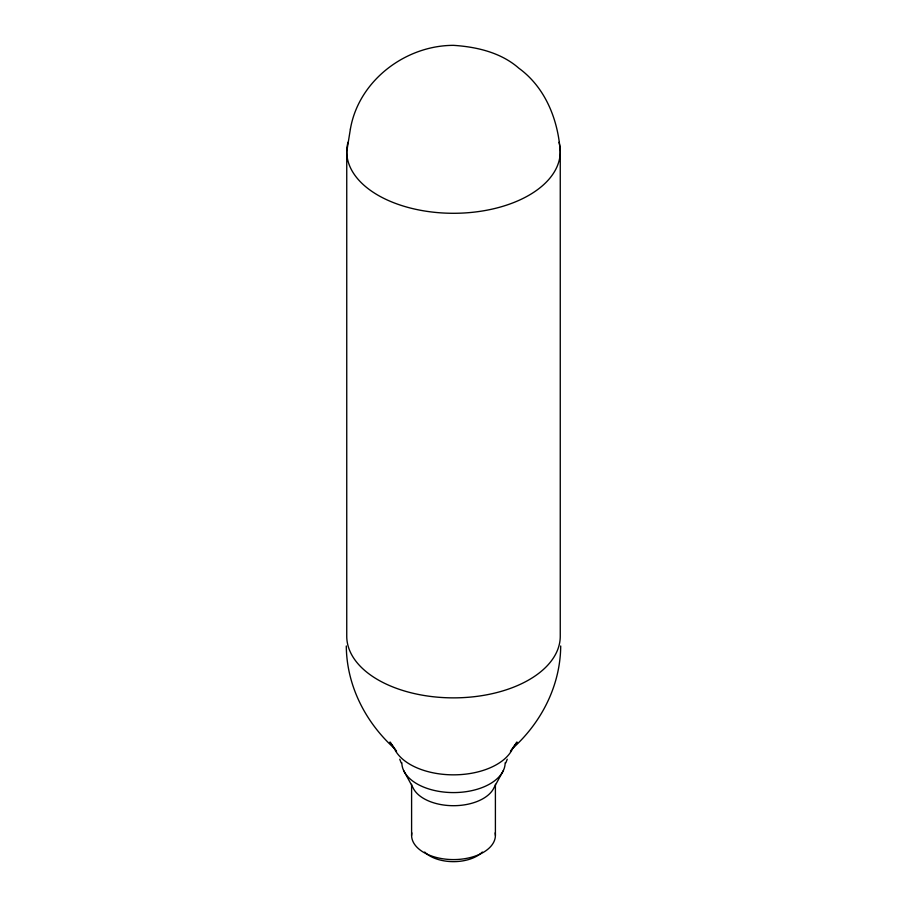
<?xml version="1.0" encoding="UTF-8"?>
<svg xmlns="http://www.w3.org/2000/svg" width="907" height="907" viewBox="0 0 907 907"><rect width="100%" height="100%" fill="white"/><g stroke="black" fill="none" stroke-linecap="round" stroke-linejoin="round"><path stroke-width="1.36" d="M560.707 645.977C560.401 685.465 541.592 722.233 512.636 748.388M505.789 762.912L507.24 759.238M503.396 770.485L493.975 787.764A41.903 24.194 0 0 1 453.5 805.699A41.903 24.194 0 0 1 413.025 787.764L403.604 770.485M510.448 751.2L517.013 742.039L512.614 748.649A61.2 35.339 0 0 1 453.5 774.839A61.2 35.339 0 0 1 394.386 748.649L389.987 742.039L396.552 751.2M394.364 748.388C365.408 722.233 346.599 685.465 346.293 645.977M399.76 759.238L401.211 762.912M495.403 784.272L495.403 835.404M411.597 784.272L411.597 835.404M505.154 762.764A51.654 29.829 0 0 1 453.5 792.582A51.654 29.829 0 0 1 401.846 762.764M482.331 852.036A33.287 19.217 0 0 1 424.669 852.036M559.007 142.274A106.754 61.631 0 0 1 453.5 213.292A106.754 61.631 0 0 1 347.993 142.274M495.165 832.875A41.903 24.194 0 0 1 453.5 859.587A41.903 24.194 0 0 1 411.835 832.875M350.385 129.1L346.746 151.662L346.746 636.226A106.754 61.631 0 0 0 453.5 697.868A106.754 61.631 0 0 0 560.254 636.226L560.254 151.662C558.088 119.724 545.402 87.548 518.872 68.229C501.038 52.504 476.663 46.847 453.5 45.35C405.282 45.373 358.616 80.791 350.385 129.1"/></g></svg>
